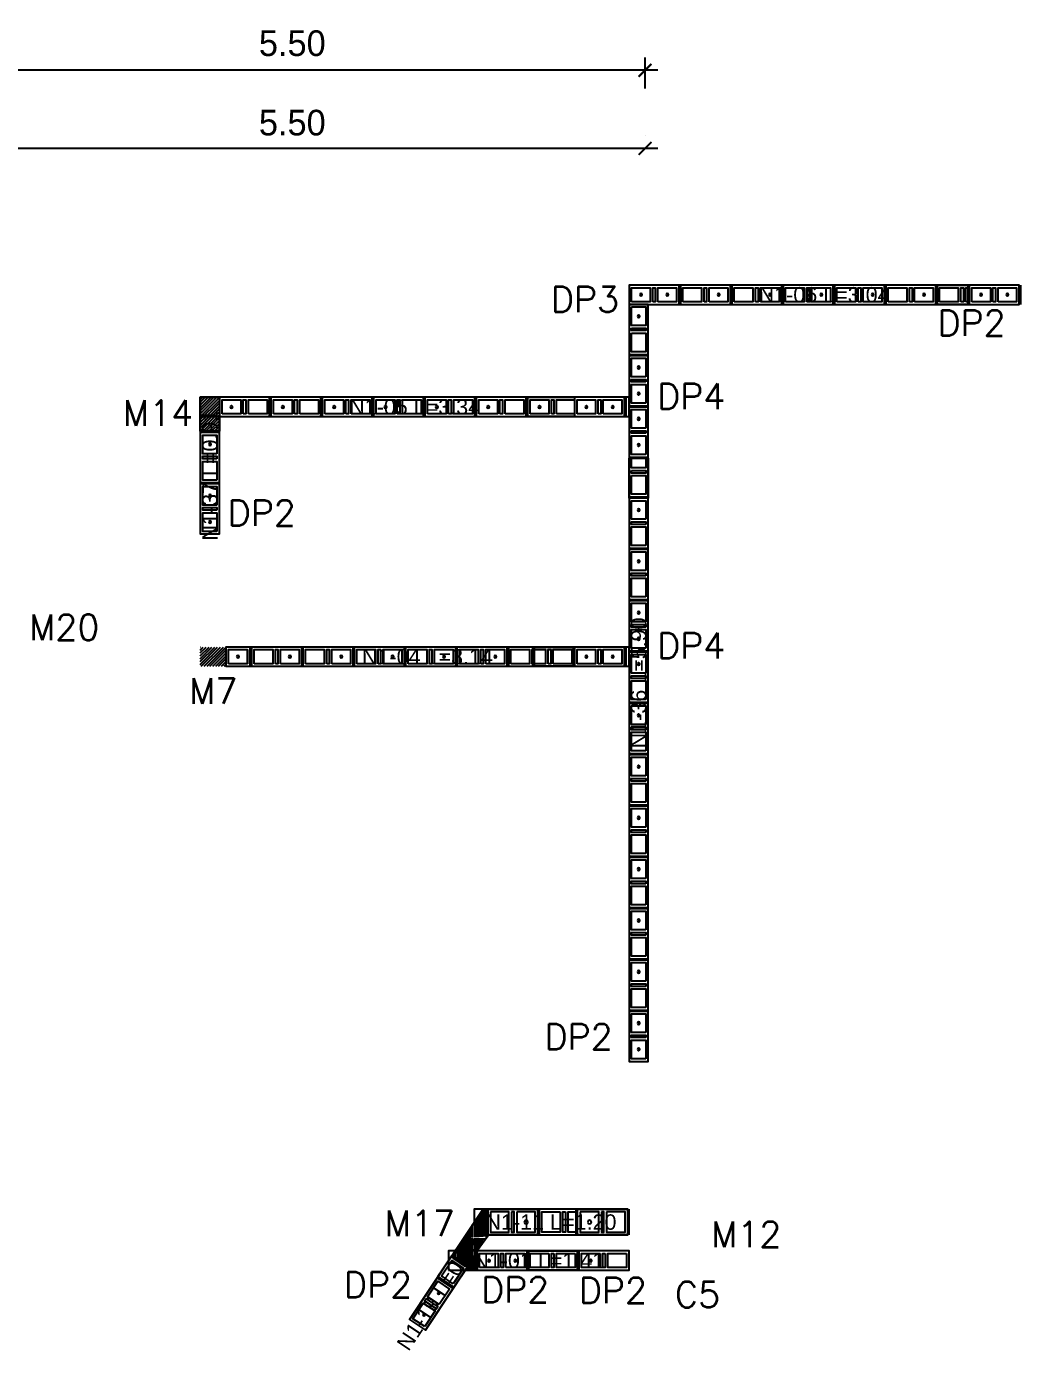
# Model space of a CAD drawing. Header units: metres. Extents: x -32.8 to 14.7, y -22.2 to 10.8.
# Drawn here: x -16.2 to -8.46, y 0.46 to 10.78 of the extents above; entities that cross this region are included whole.
import ezdxf
from ezdxf.enums import TextEntityAlignment as Align
from ezdxf.xclip import XClip

# ---------------------------------------------------------------- set-up
doc = ezdxf.new("R2010")
doc.units = ezdxf.units.M
doc.header["$XCLIPFRAME"] = 2
for name, color, linetype in [('BLOCK251', 1, 'Continuous'), ('BLOKS 008', 8, 'Continuous'), ('CUANT-MUROS-TEXTO', 7, 'Continuous'), ('hatch', 8, 'Continuous'), ('l1', 1, 'Continuous'), ('MOCHETAS 004', 4, 'Continuous'), ('N1 Muro de 15cm', 1, 'Continuous'), ('N1 Muro de 20cm', 5, 'Continuous'), ('S-hatch 002', 2, 'Continuous'), ('S-hatch008', 8, 'Continuous'), ('S-text 003', 3, 'Continuous'), ('TEX5', 4, 'Continuous')]:
    doc.layers.add(name, color=color, linetype=linetype)
doc.styles.add('ROMANS', font='romans')
doc.styles.add('ROTULOS', font='GOTHIC.TTF')
doc.styles.get("Standard").update_dxf_attribs({"font": 'arial.ttf'})
doc.dimstyles.new('DIM_100_2', dxfattribs={"dimtxt": 0.2, "dimasz": 0.1, "dimexe": 0.1, "dimexo": 0.1, "dimgap": 0.15, "dimtad": 1, "dimtxsty": 'ROTULOS', "dimblk": 'ARCHTICK', "dimcen": 0.1, "dimdle": 0.1, "dimclrd": 256, "dimclre": 256, "dimclrt": 1, "dimaunit": 1, "dimadec": 3, "dimazin": 3, "dimtfac": 1, "dimtix": 1, "dimtmove": 2, "dimatfit": 0, "dimldrblk": 'FLECHA', "dimfxl": 0.25, "dimtvp": 1, "dimlwd": -1, "dimlwe": -1})

# ---------------------------------------------------------------- blocks, each defined once
blk = doc.blocks.new('*U144')
for points in [[(-0.075, 0.4), (0.075, 0.4), (0.075, 0.01), (-0.075, 0.01)], [(0.055, 0.38), (-0.055, 0.38), (-0.055, 0.235), (0.055, 0.235)], [(0.055, 0.215), (-0.055, 0.215), (-0.055, 0.195), (0.055, 0.195)], [(0.055, 0.175), (-0.055, 0.175), (-0.055, 0.03), (0.055, 0.03)]]:
    blk.add_lwpolyline(points, close=True)
at = {"color": 251}
blk.add_lwpolyline([(-0.075, 0), (0.075, 0)], dxfattribs=at)
at = {"color": 3}
blk.add_circle((0, 0.307), 0.00953, dxfattribs=at)
blk = doc.blocks.new('*U145')
for points in [[(-0.075, 0.4), (0.075, 0.4), (0.075, 0.01), (-0.075, 0.01)], [(0.055, 0.38), (-0.055, 0.38), (-0.055, 0.235), (0.055, 0.235)], [(0.055, 0.215), (-0.055, 0.215), (-0.055, 0.195), (0.055, 0.195)], [(0.055, 0.175), (-0.055, 0.175), (-0.055, 0.03), (0.055, 0.03)]]:
    blk.add_lwpolyline(points, close=True)
at = {"color": 251}
blk.add_lwpolyline([(-0.075, 0), (0.075, 0)], dxfattribs=at)
at = {"color": 3}
blk.add_circle((0, 0.307), 0.00953, dxfattribs=at)
blk = doc.blocks.new('*U146')
for points in [[(-0.075, 0.4), (0.075, 0.4), (0.075, 0.01), (-0.075, 0.01)], [(0.055, 0.38), (-0.055, 0.38), (-0.055, 0.235), (0.055, 0.235)], [(0.055, 0.215), (-0.055, 0.215), (-0.055, 0.195), (0.055, 0.195)], [(0.055, 0.175), (-0.055, 0.175), (-0.055, 0.03), (0.055, 0.03)]]:
    blk.add_lwpolyline(points, close=True)
at = {"color": 251}
blk.add_lwpolyline([(-0.075, 0), (0.075, 0)], dxfattribs=at)
at = {"color": 3}
blk.add_circle((0, 0.307), 0.00953, dxfattribs=at)
blk = doc.blocks.new('*U147')
for points in [[(-0.075, 0.4), (0.075, 0.4), (0.075, 0.01), (-0.075, 0.01)], [(0.055, 0.38), (-0.055, 0.38), (-0.055, 0.235), (0.055, 0.235)], [(0.055, 0.215), (-0.055, 0.215), (-0.055, 0.195), (0.055, 0.195)], [(0.055, 0.175), (-0.055, 0.175), (-0.055, 0.03), (0.055, 0.03)]]:
    blk.add_lwpolyline(points, close=True)
at = {"color": 251}
blk.add_lwpolyline([(-0.075, 0), (0.075, 0)], dxfattribs=at)
at = {"color": 3}
blk.add_circle((0, 0.307), 0.00953, dxfattribs=at)
blk = doc.blocks.new('*U148')
for points in [[(-0.075, 0.4), (0.075, 0.4), (0.075, 0.01), (-0.075, 0.01)], [(0.055, 0.38), (-0.055, 0.38), (-0.055, 0.235), (0.055, 0.235)], [(0.055, 0.215), (-0.055, 0.215), (-0.055, 0.195), (0.055, 0.195)], [(0.055, 0.175), (-0.055, 0.175), (-0.055, 0.03), (0.055, 0.03)]]:
    blk.add_lwpolyline(points, close=True)
at = {"color": 251}
blk.add_lwpolyline([(-0.075, 0), (0.075, 0)], dxfattribs=at)
at = {"color": 3}
blk.add_circle((0, 0.307), 0.00953, dxfattribs=at)
blk = doc.blocks.new('*U149')
for points in [[(-0.075, 0.4), (0.075, 0.4), (0.075, 0.01), (-0.075, 0.01)], [(0.055, 0.38), (-0.055, 0.38), (-0.055, 0.235), (0.055, 0.235)], [(0.055, 0.215), (-0.055, 0.215), (-0.055, 0.195), (0.055, 0.195)], [(0.055, 0.175), (-0.055, 0.175), (-0.055, 0.03), (0.055, 0.03)]]:
    blk.add_lwpolyline(points, close=True)
at = {"color": 251}
blk.add_lwpolyline([(-0.075, 0), (0.075, 0)], dxfattribs=at)
at = {"color": 3}
blk.add_circle((0, 0.307), 0.00953, dxfattribs=at)
blk = doc.blocks.new('*U150')
for points in [[(-0.075, 0.4), (0.075, 0.4), (0.075, 0.01), (-0.075, 0.01)], [(0.055, 0.38), (-0.055, 0.38), (-0.055, 0.235), (0.055, 0.235)], [(0.055, 0.215), (-0.055, 0.215), (-0.055, 0.195), (0.055, 0.195)], [(0.055, 0.175), (-0.055, 0.175), (-0.055, 0.03), (0.055, 0.03)]]:
    blk.add_lwpolyline(points, close=True)
at = {"color": 251}
blk.add_lwpolyline([(-0.075, 0), (0.075, 0)], dxfattribs=at)
at = {"color": 3}
for centre in [(0, 0.307), (0, 0.102)]:
    blk.add_circle(centre, 0.00953, dxfattribs=at)
blk = doc.blocks.new('*U151')
for points in [[(-0.075, 0.4), (0.075, 0.4), (0.075, 0.01), (-0.075, 0.01)], [(0.055, 0.38), (-0.055, 0.38), (-0.055, 0.235), (0.055, 0.235)], [(0.055, 0.215), (-0.055, 0.215), (-0.055, 0.195), (0.055, 0.195)], [(0.055, 0.175), (-0.055, 0.175), (-0.055, 0.03), (0.055, 0.03)]]:
    blk.add_lwpolyline(points, close=True)
at = {"color": 3}
blk.add_circle((0, 0.307), 0.00953, dxfattribs=at)
blk = doc.blocks.new('*U152')
for points in [[(-0.075, 0.4), (0.075, 0.4), (0.075, 0.21), (-0.075, 0.21)], [(0.055, 0.38), (-0.055, 0.38), (-0.055, 0.235), (0.055, 0.235)]]:
    blk.add_lwpolyline(points, close=True)
blk.add_lwpolyline([(0.055, 0.21), (0.055, 0.215), (-0.055, 0.215), (-0.055, 0.21)])
at = {"color": 251}
blk.add_lwpolyline([(-0.075, 0.2), (0.075, 0.2)], dxfattribs=at)
at = {"color": 3}
blk.add_circle((0, 0.307), 0.00953, dxfattribs=at)
blk = doc.blocks.new('*U153')
for points in [[(-0.075, 0.4), (0.075, 0.4), (0.075, 0.01), (-0.075, 0.01)], [(0.055, 0.38), (-0.055, 0.38), (-0.055, 0.235), (0.055, 0.235)], [(0.055, 0.215), (-0.055, 0.215), (-0.055, 0.195), (0.055, 0.195)], [(0.055, 0.175), (-0.055, 0.175), (-0.055, 0.03), (0.055, 0.03)]]:
    blk.add_lwpolyline(points, close=True)
at = {"color": 251}
blk.add_lwpolyline([(-0.075, 0), (0.075, 0)], dxfattribs=at)
at = {"color": 3}
blk.add_circle((0, 0.102), 0.00953, dxfattribs=at)
blk = doc.blocks.new('*U154')
for points in [[(-0.075, 0.4), (0.075, 0.4), (0.075, 0.01), (-0.075, 0.01)], [(0.055, 0.38), (-0.055, 0.38), (-0.055, 0.235), (0.055, 0.235)], [(0.055, 0.215), (-0.055, 0.215), (-0.055, 0.195), (0.055, 0.195)], [(0.055, 0.175), (-0.055, 0.175), (-0.055, 0.03), (0.055, 0.03)]]:
    blk.add_lwpolyline(points, close=True)
at = {"color": 251}
blk.add_lwpolyline([(-0.075, 0), (0.075, 0)], dxfattribs=at)
at = {"color": 3}
blk.add_circle((0, 0.102), 0.00953, dxfattribs=at)
blk = doc.blocks.new('*U155')
for points in [[(-0.075, 0.4), (0.075, 0.4), (0.075, 0.01), (-0.075, 0.01)], [(0.055, 0.38), (-0.055, 0.38), (-0.055, 0.235), (0.055, 0.235)], [(0.055, 0.215), (-0.055, 0.215), (-0.055, 0.195), (0.055, 0.195)], [(0.055, 0.175), (-0.055, 0.175), (-0.055, 0.03), (0.055, 0.03)]]:
    blk.add_lwpolyline(points, close=True)
at = {"color": 251}
blk.add_lwpolyline([(-0.075, 0), (0.075, 0)], dxfattribs=at)
at = {"color": 3}
blk.add_circle((0, 0.102), 0.00953, dxfattribs=at)
blk = doc.blocks.new('*U156')
for points in [[(-0.075, 0.4), (0.075, 0.4), (0.075, 0.01), (-0.075, 0.01)], [(0.055, 0.38), (-0.055, 0.38), (-0.055, 0.235), (0.055, 0.235)], [(0.055, 0.215), (-0.055, 0.215), (-0.055, 0.195), (0.055, 0.195)], [(0.055, 0.175), (-0.055, 0.175), (-0.055, 0.03), (0.055, 0.03)]]:
    blk.add_lwpolyline(points, close=True)
at = {"color": 251}
blk.add_lwpolyline([(-0.075, 0), (0.075, 0)], dxfattribs=at)
at = {"color": 3}
blk.add_circle((0, 0.102), 0.00953, dxfattribs=at)
blk = doc.blocks.new('*U157')
for points in [[(-0.075, 0.4), (0.075, 0.4), (0.075, 0.01), (-0.075, 0.01)], [(0.055, 0.38), (-0.055, 0.38), (-0.055, 0.235), (0.055, 0.235)], [(0.055, 0.215), (-0.055, 0.215), (-0.055, 0.195), (0.055, 0.195)], [(0.055, 0.175), (-0.055, 0.175), (-0.055, 0.03), (0.055, 0.03)]]:
    blk.add_lwpolyline(points, close=True)
at = {"color": 251}
blk.add_lwpolyline([(-0.075, 0), (0.075, 0)], dxfattribs=at)
at = {"color": 3}
blk.add_circle((0, 0.102), 0.00953, dxfattribs=at)
blk = doc.blocks.new('*U158')
for points in [[(-0.075, 0.4), (0.075, 0.4), (0.075, 0.01), (-0.075, 0.01)], [(0.055, 0.38), (-0.055, 0.38), (-0.055, 0.235), (0.055, 0.235)], [(0.055, 0.215), (-0.055, 0.215), (-0.055, 0.195), (0.055, 0.195)], [(0.055, 0.175), (-0.055, 0.175), (-0.055, 0.03), (0.055, 0.03)]]:
    blk.add_lwpolyline(points, close=True)
at = {"color": 251}
blk.add_lwpolyline([(-0.075, 0), (0.075, 0)], dxfattribs=at)
at = {"color": 3}
for centre in [(0, 0.307), (0, 0.102)]:
    blk.add_circle(centre, 0.00953, dxfattribs=at)
blk = doc.blocks.new('*U159')
for points in [[(-0.075, 0.4), (0.075, 0.4), (0.075, 0.01), (-0.075, 0.01)], [(0.055, 0.38), (-0.055, 0.38), (-0.055, 0.235), (0.055, 0.235)], [(0.055, 0.215), (-0.055, 0.215), (-0.055, 0.195), (0.055, 0.195)], [(0.055, 0.175), (-0.055, 0.175), (-0.055, 0.03), (0.055, 0.03)]]:
    blk.add_lwpolyline(points, close=True)
blk = doc.blocks.new('*U160')
for points in [[(-0.075, 0.4), (0.075, 0.4), (0.075, 0.01), (-0.075, 0.01)], [(0.055, 0.38), (-0.055, 0.38), (-0.055, 0.235), (0.055, 0.235)], [(0.055, 0.215), (-0.055, 0.215), (-0.055, 0.195), (0.055, 0.195)], [(0.055, 0.175), (-0.055, 0.175), (-0.055, 0.03), (0.055, 0.03)]]:
    blk.add_lwpolyline(points, close=True)
at = {"color": 251}
blk.add_lwpolyline([(-0.075, 0), (0.075, 0)], dxfattribs=at)
at = {"color": 3}
for centre in [(0, 0.307), (0, 0.102)]:
    blk.add_circle(centre, 0.00953, dxfattribs=at)
blk = doc.blocks.new('*U161')
for points in [[(-0.075, 0.4), (0.075, 0.4), (0.075, 0.01), (-0.075, 0.01)], [(0.055, 0.38), (-0.055, 0.38), (-0.055, 0.235), (0.055, 0.235)], [(0.055, 0.215), (-0.055, 0.215), (-0.055, 0.195), (0.055, 0.195)], [(0.055, 0.175), (-0.055, 0.175), (-0.055, 0.03), (0.055, 0.03)]]:
    blk.add_lwpolyline(points, close=True)
at = {"color": 251}
blk.add_lwpolyline([(-0.075, 0), (0.075, 0)], dxfattribs=at)
at = {"color": 3}
blk.add_circle((0, 0.102), 0.00953, dxfattribs=at)
blk = doc.blocks.new('*U162')
for points in [[(-0.075, 0.4), (0.075, 0.4), (0.075, 0.01), (-0.075, 0.01)], [(0.055, 0.38), (-0.055, 0.38), (-0.055, 0.235), (0.055, 0.235)], [(0.055, 0.215), (-0.055, 0.215), (-0.055, 0.195), (0.055, 0.195)], [(0.055, 0.175), (-0.055, 0.175), (-0.055, 0.03), (0.055, 0.03)]]:
    blk.add_lwpolyline(points, close=True)
at = {"color": 251}
blk.add_lwpolyline([(-0.075, 0), (0.075, 0)], dxfattribs=at)
at = {"color": 3}
blk.add_circle((0, 0.102), 0.00953, dxfattribs=at)
blk = doc.blocks.new('*U163')
for points in [[(-0.075, 0.4), (0.075, 0.4), (0.075, 0.01), (-0.075, 0.01)], [(0.055, 0.38), (-0.055, 0.38), (-0.055, 0.235), (0.055, 0.235)], [(0.055, 0.215), (-0.055, 0.215), (-0.055, 0.195), (0.055, 0.195)], [(0.055, 0.175), (-0.055, 0.175), (-0.055, 0.03), (0.055, 0.03)]]:
    blk.add_lwpolyline(points, close=True)
at = {"color": 251}
blk.add_lwpolyline([(-0.075, 0), (0.075, 0)], dxfattribs=at)
at = {"color": 3}
blk.add_circle((0, 0.102), 0.00953, dxfattribs=at)
blk = doc.blocks.new('*U164')
for points in [[(-0.075, 0.4), (0.075, 0.4), (0.075, 0.01), (-0.075, 0.01)], [(0.055, 0.38), (-0.055, 0.38), (-0.055, 0.235), (0.055, 0.235)], [(0.055, 0.215), (-0.055, 0.215), (-0.055, 0.195), (0.055, 0.195)], [(0.055, 0.175), (-0.055, 0.175), (-0.055, 0.03), (0.055, 0.03)]]:
    blk.add_lwpolyline(points, close=True)
at = {"color": 251}
blk.add_lwpolyline([(-0.075, 0), (0.075, 0)], dxfattribs=at)
at = {"color": 3}
blk.add_circle((0, 0.102), 0.00953, dxfattribs=at)
blk = doc.blocks.new('*U165')
for points in [[(-0.075, 0.4), (0.075, 0.4), (0.075, 0.01), (-0.075, 0.01)], [(0.055, 0.38), (-0.055, 0.38), (-0.055, 0.235), (0.055, 0.235)], [(0.055, 0.215), (-0.055, 0.215), (-0.055, 0.195), (0.055, 0.195)], [(0.055, 0.175), (-0.055, 0.175), (-0.055, 0.03), (0.055, 0.03)]]:
    blk.add_lwpolyline(points, close=True)
at = {"color": 251}
blk.add_lwpolyline([(-0.075, 0), (0.075, 0)], dxfattribs=at)
at = {"color": 3}
blk.add_circle((0, 0.102), 0.00953, dxfattribs=at)
blk = doc.blocks.new('*U166')
for points in [[(-0.075, 0.4), (0.075, 0.4), (0.075, 0.01), (-0.075, 0.01)], [(0.055, 0.38), (-0.055, 0.38), (-0.055, 0.235), (0.055, 0.235)], [(0.055, 0.215), (-0.055, 0.215), (-0.055, 0.195), (0.055, 0.195)], [(0.055, 0.175), (-0.055, 0.175), (-0.055, 0.03), (0.055, 0.03)]]:
    blk.add_lwpolyline(points, close=True)
at = {"color": 251}
blk.add_lwpolyline([(-0.075, 0), (0.075, 0)], dxfattribs=at)
at = {"color": 3}
blk.add_circle((0, 0.102), 0.00953, dxfattribs=at)
blk = doc.blocks.new('*U167')
for points in [[(-0.075, 0.4), (0.075, 0.4), (0.075, 0.01), (-0.075, 0.01)], [(0.055, 0.38), (-0.055, 0.38), (-0.055, 0.235), (0.055, 0.235)], [(0.055, 0.215), (-0.055, 0.215), (-0.055, 0.195), (0.055, 0.195)], [(0.055, 0.175), (-0.055, 0.175), (-0.055, 0.03), (0.055, 0.03)]]:
    blk.add_lwpolyline(points, close=True)
at = {"color": 251}
blk.add_lwpolyline([(-0.075, 0), (0.075, 0)], dxfattribs=at)
at = {"color": 3}
blk.add_circle((0, 0.102), 0.00953, dxfattribs=at)
blk = doc.blocks.new('*U168')
for points in [[(-0.075, 0.4), (0.075, 0.4), (0.075, 0.01), (-0.075, 0.01)], [(0.055, 0.38), (-0.055, 0.38), (-0.055, 0.235), (0.055, 0.235)], [(0.055, 0.215), (-0.055, 0.215), (-0.055, 0.195), (0.055, 0.195)], [(0.055, 0.175), (-0.055, 0.175), (-0.055, 0.03), (0.055, 0.03)]]:
    blk.add_lwpolyline(points, close=True)
at = {"color": 251}
blk.add_lwpolyline([(-0.075, 0), (0.075, 0)], dxfattribs=at)
at = {"color": 3}
for centre in [(0, 0.307), (0, 0.102)]:
    blk.add_circle(centre, 0.00953, dxfattribs=at)
blk = doc.blocks.new('*U169')
for points in [[(-0.075, 0.4), (0.075, 0.4), (0.075, 0.01), (-0.075, 0.01)], [(0.055, 0.38), (-0.055, 0.38), (-0.055, 0.235), (0.055, 0.235)], [(0.055, 0.215), (-0.055, 0.215), (-0.055, 0.195), (0.055, 0.195)], [(0.055, 0.175), (-0.055, 0.175), (-0.055, 0.03), (0.055, 0.03)]]:
    blk.add_lwpolyline(points, close=True)
at = {"color": 251}
blk.add_lwpolyline([(-0.075, 0), (0.075, 0)], dxfattribs=at)
at = {"color": 3}
blk.add_circle((0, 0.102), 0.00953, dxfattribs=at)
blk = doc.blocks.new('*U170')
for points in [[(-0.075, 0.4), (0.075, 0.4), (0.075, 0.01), (-0.075, 0.01)], [(0.055, 0.38), (-0.055, 0.38), (-0.055, 0.235), (0.055, 0.235)], [(0.055, 0.215), (-0.055, 0.215), (-0.055, 0.195), (0.055, 0.195)], [(0.055, 0.175), (-0.055, 0.175), (-0.055, 0.03), (0.055, 0.03)]]:
    blk.add_lwpolyline(points, close=True)
at = {"color": 251}
blk.add_lwpolyline([(-0.075, 0), (0.075, 0)], dxfattribs=at)
at = {"color": 3}
blk.add_circle((0, 0.102), 0.00953, dxfattribs=at)
blk = doc.blocks.new('*U171')
for points in [[(-0.075, 0.4), (0.075, 0.4), (0.075, 0.01), (-0.075, 0.01)], [(0.055, 0.38), (-0.055, 0.38), (-0.055, 0.235), (0.055, 0.235)], [(0.055, 0.215), (-0.055, 0.215), (-0.055, 0.195), (0.055, 0.195)], [(0.055, 0.175), (-0.055, 0.175), (-0.055, 0.03), (0.055, 0.03)]]:
    blk.add_lwpolyline(points, close=True)
at = {"color": 251}
blk.add_lwpolyline([(-0.075, 0), (0.075, 0)], dxfattribs=at)
at = {"color": 3}
for centre in [(0, 0.307), (0, 0.102)]:
    blk.add_circle(centre, 0.00953, dxfattribs=at)
blk = doc.blocks.new('*U172')
for points in [[(-0.075, 0.4), (0.075, 0.4), (0.075, 0.01), (-0.075, 0.01)], [(0.055, 0.38), (-0.055, 0.38), (-0.055, 0.235), (0.055, 0.235)], [(0.055, 0.215), (-0.055, 0.215), (-0.055, 0.195), (0.055, 0.195)], [(0.055, 0.175), (-0.055, 0.175), (-0.055, 0.03), (0.055, 0.03)]]:
    blk.add_lwpolyline(points, close=True)
at = {"color": 251}
blk.add_lwpolyline([(-0.075, 0), (0.075, 0)], dxfattribs=at)
at = {"color": 3}
for centre in [(0, 0.307), (0, 0.102)]:
    blk.add_circle(centre, 0.00953, dxfattribs=at)
blk = doc.blocks.new('*U173')
for points in [[(-0.075, 0.4), (0.075, 0.4), (0.075, 0.01), (-0.075, 0.01)], [(0.055, 0.38), (-0.055, 0.38), (-0.055, 0.235), (0.055, 0.235)], [(0.055, 0.215), (-0.055, 0.215), (-0.055, 0.195), (0.055, 0.195)], [(0.055, 0.175), (-0.055, 0.175), (-0.055, 0.03), (0.055, 0.03)]]:
    blk.add_lwpolyline(points, close=True)
at = {"color": 251}
blk.add_lwpolyline([(-0.075, 0), (0.075, 0)], dxfattribs=at)
at = {"color": 3}
for centre in [(0, 0.307), (0, 0.102)]:
    blk.add_circle(centre, 0.00953, dxfattribs=at)
blk = doc.blocks.new('*U174')
for points in [[(-0.075, 0.4), (0.075, 0.4), (0.075, 0.01), (-0.075, 0.01)], [(0.055, 0.38), (-0.055, 0.38), (-0.055, 0.235), (0.055, 0.235)], [(0.055, 0.215), (-0.055, 0.215), (-0.055, 0.195), (0.055, 0.195)], [(0.055, 0.175), (-0.055, 0.175), (-0.055, 0.03), (0.055, 0.03)]]:
    blk.add_lwpolyline(points, close=True)
at = {"color": 251}
blk.add_lwpolyline([(-0.075, 0), (0.075, 0)], dxfattribs=at)
at = {"color": 3}
blk.add_circle((0, 0.102), 0.00953, dxfattribs=at)
blk = doc.blocks.new('*U175')
for points in [[(-0.075, 0.4), (0.075, 0.4), (0.075, 0.01), (-0.075, 0.01)], [(0.055, 0.38), (-0.055, 0.38), (-0.055, 0.235), (0.055, 0.235)], [(0.055, 0.215), (-0.055, 0.215), (-0.055, 0.195), (0.055, 0.195)], [(0.055, 0.175), (-0.055, 0.175), (-0.055, 0.03), (0.055, 0.03)]]:
    blk.add_lwpolyline(points, close=True)
at = {"color": 251}
blk.add_lwpolyline([(-0.075, 0), (0.075, 0)], dxfattribs=at)
at = {"color": 3}
blk.add_circle((0, 0.102), 0.00953, dxfattribs=at)
blk = doc.blocks.new('*U176')
for points in [[(-0.075, 0.4), (0.075, 0.4), (0.075, 0.01), (-0.075, 0.01)], [(0.055, 0.38), (-0.055, 0.38), (-0.055, 0.235), (0.055, 0.235)], [(0.055, 0.215), (-0.055, 0.215), (-0.055, 0.195), (0.055, 0.195)], [(0.055, 0.175), (-0.055, 0.175), (-0.055, 0.03), (0.055, 0.03)]]:
    blk.add_lwpolyline(points, close=True)
at = {"color": 251}
blk.add_lwpolyline([(-0.075, 0), (0.075, 0)], dxfattribs=at)
at = {"color": 3}
blk.add_circle((0, 0.102), 0.00953, dxfattribs=at)
blk = doc.blocks.new('*U177')
for points in [[(-0.075, 0.4), (0.075, 0.4), (0.075, 0.01), (-0.075, 0.01)], [(0.055, 0.38), (-0.055, 0.38), (-0.055, 0.235), (0.055, 0.235)], [(0.055, 0.215), (-0.055, 0.215), (-0.055, 0.195), (0.055, 0.195)], [(0.055, 0.175), (-0.055, 0.175), (-0.055, 0.03), (0.055, 0.03)]]:
    blk.add_lwpolyline(points, close=True)
at = {"color": 251}
blk.add_lwpolyline([(-0.075, 0), (0.075, 0)], dxfattribs=at)
at = {"color": 3}
blk.add_circle((0, 0.102), 0.00953, dxfattribs=at)
blk = doc.blocks.new('*U178')
for points in [[(-0.075, 0.4), (0.075, 0.4), (0.075, 0.01), (-0.075, 0.01)], [(0.055, 0.38), (-0.055, 0.38), (-0.055, 0.235), (0.055, 0.235)], [(0.055, 0.215), (-0.055, 0.215), (-0.055, 0.195), (0.055, 0.195)], [(0.055, 0.175), (-0.055, 0.175), (-0.055, 0.03), (0.055, 0.03)]]:
    blk.add_lwpolyline(points, close=True)
at = {"color": 251}
blk.add_lwpolyline([(-0.075, 0), (0.075, 0)], dxfattribs=at)
at = {"color": 3}
blk.add_circle((0, 0.102), 0.00953, dxfattribs=at)
blk = doc.blocks.new('*U179')
for points in [[(-0.075, 0.4), (0.075, 0.4), (0.075, 0.01), (-0.075, 0.01)], [(0.055, 0.38), (-0.055, 0.38), (-0.055, 0.235), (0.055, 0.235)], [(0.055, 0.215), (-0.055, 0.215), (-0.055, 0.195), (0.055, 0.195)], [(0.055, 0.175), (-0.055, 0.175), (-0.055, 0.03), (0.055, 0.03)]]:
    blk.add_lwpolyline(points, close=True)
at = {"color": 251}
blk.add_lwpolyline([(-0.075, 0), (0.075, 0)], dxfattribs=at)
at = {"color": 3}
for centre in [(0, 0.307), (0, 0.102)]:
    blk.add_circle(centre, 0.00953, dxfattribs=at)
blk = doc.blocks.new('*U180')
for points in [[(-0.075, 0.4), (0.075, 0.4), (0.075, 0.01), (-0.075, 0.01)], [(0.055, 0.38), (-0.055, 0.38), (-0.055, 0.235), (0.055, 0.235)], [(0.055, 0.215), (-0.055, 0.215), (-0.055, 0.195), (0.055, 0.195)], [(0.055, 0.175), (-0.055, 0.175), (-0.055, 0.03), (0.055, 0.03)]]:
    blk.add_lwpolyline(points, close=True)
blk = doc.blocks.new('*U181')
for points in [[(-0.075, 0.4), (0.075, 0.4), (0.075, 0.01), (-0.075, 0.01)], [(0.055, 0.38), (-0.055, 0.38), (-0.055, 0.235), (0.055, 0.235)], [(0.055, 0.215), (-0.055, 0.215), (-0.055, 0.195), (0.055, 0.195)], [(0.055, 0.175), (-0.055, 0.175), (-0.055, 0.03), (0.055, 0.03)]]:
    blk.add_lwpolyline(points, close=True)
at = {"color": 251}
blk.add_lwpolyline([(-0.075, 0), (0.075, 0)], dxfattribs=at)
at = {"color": 3}
blk.add_circle((0, 0.307), 0.00953, dxfattribs=at)
blk = doc.blocks.new('*U182')
for points in [[(-0.075, 0.4), (0.075, 0.4), (0.075, 0.01), (-0.075, 0.01)], [(0.055, 0.38), (-0.055, 0.38), (-0.055, 0.235), (0.055, 0.235)], [(0.055, 0.215), (-0.055, 0.215), (-0.055, 0.195), (0.055, 0.195)], [(0.055, 0.175), (-0.055, 0.175), (-0.055, 0.03), (0.055, 0.03)]]:
    blk.add_lwpolyline(points, close=True)
blk = doc.blocks.new('*U320')
for points in [[(-0.075, 0.4), (0.075, 0.4), (0.075, 0.01), (-0.075, 0.01)], [(0.055, 0.38), (-0.055, 0.38), (-0.055, 0.235), (0.055, 0.235)], [(0.055, 0.215), (-0.055, 0.215), (-0.055, 0.195), (0.055, 0.195)], [(0.055, 0.175), (-0.055, 0.175), (-0.055, 0.03), (0.055, 0.03)]]:
    blk.add_lwpolyline(points, close=True)
at = {"color": 251}
blk.add_lwpolyline([(-0.075, 0), (0.075, 0)], dxfattribs=at)
at = {"color": 3}
for centre in [(0, 0.307), (0, 0.102)]:
    blk.add_circle(centre, 0.00953, dxfattribs=at)
blk = doc.blocks.new('*U321')
for points in [[(-0.075, 0.4), (0.075, 0.4), (0.075, 0.01), (-0.075, 0.01)], [(0.055, 0.38), (-0.055, 0.38), (-0.055, 0.235), (0.055, 0.235)], [(0.055, 0.215), (-0.055, 0.215), (-0.055, 0.195), (0.055, 0.195)], [(0.055, 0.175), (-0.055, 0.175), (-0.055, 0.03), (0.055, 0.03)]]:
    blk.add_lwpolyline(points, close=True)
at = {"color": 251}
blk.add_lwpolyline([(-0.075, 0), (0.075, 0)], dxfattribs=at)
at = {"color": 3}
blk.add_circle((0, 0.102), 0.00953, dxfattribs=at)
blk = doc.blocks.new('*U322')
for points in [[(-0.075, 0.4), (0.075, 0.4), (0.075, 0.01), (-0.075, 0.01)], [(0.055, 0.38), (-0.055, 0.38), (-0.055, 0.235), (0.055, 0.235)], [(0.055, 0.215), (-0.055, 0.215), (-0.055, 0.195), (0.055, 0.195)], [(0.055, 0.175), (-0.055, 0.175), (-0.055, 0.03), (0.055, 0.03)]]:
    blk.add_lwpolyline(points, close=True)
blk = doc.blocks.new('*U323')
for points in [[(-0.075, 0.4), (0.075, 0.4), (0.075, 0.01), (-0.075, 0.01)], [(0.055, 0.38), (-0.055, 0.38), (-0.055, 0.235), (0.055, 0.235)], [(0.055, 0.215), (-0.055, 0.215), (-0.055, 0.195), (0.055, 0.195)], [(0.055, 0.175), (-0.055, 0.175), (-0.055, 0.03), (0.055, 0.03)]]:
    blk.add_lwpolyline(points, close=True)
at = {"color": 251}
blk.add_lwpolyline([(-0.075, 0), (0.075, 0)], dxfattribs=at)
at = {"color": 3}
for centre in [(0, 0.307), (0, 0.102)]:
    blk.add_circle(centre, 0.00953, dxfattribs=at)
blk = doc.blocks.new('*U324')
for points in [[(-0.075, 0.4), (0.075, 0.4), (0.075, 0.21), (-0.075, 0.21)], [(0.055, 0.38), (-0.055, 0.38), (-0.055, 0.235), (0.055, 0.235)]]:
    blk.add_lwpolyline(points, close=True)
blk.add_lwpolyline([(0.055, 0.21), (0.055, 0.215), (-0.055, 0.215), (-0.055, 0.21)])
at = {"color": 251}
blk.add_lwpolyline([(-0.075, 0.2), (0.075, 0.2)], dxfattribs=at)
blk = doc.blocks.new('*U337')
for points in [[(-0.075, 0.4), (0.075, 0.4), (0.075, 0.01), (-0.075, 0.01)], [(0.055, 0.38), (-0.055, 0.38), (-0.055, 0.235), (0.055, 0.235)], [(0.055, 0.215), (-0.055, 0.215), (-0.055, 0.195), (0.055, 0.195)], [(0.055, 0.175), (-0.055, 0.175), (-0.055, 0.03), (0.055, 0.03)]]:
    blk.add_lwpolyline(points, close=True)
at = {"color": 251}
blk.add_lwpolyline([(-0.075, 0), (0.075, 0)], dxfattribs=at)
at = {"color": 3}
for centre in [(0, 0.307), (0, 0.102)]:
    blk.add_circle(centre, 0.00953, dxfattribs=at)
blk = doc.blocks.new('*U338')
for points in [[(-0.075, 0.4), (0.075, 0.4), (0.075, 0.01), (-0.075, 0.01)], [(0.055, 0.38), (-0.055, 0.38), (-0.055, 0.235), (0.055, 0.235)], [(0.055, 0.215), (-0.055, 0.215), (-0.055, 0.195), (0.055, 0.195)], [(0.055, 0.175), (-0.055, 0.175), (-0.055, 0.03), (0.055, 0.03)]]:
    blk.add_lwpolyline(points, close=True)
at = {"color": 251}
blk.add_lwpolyline([(-0.075, 0), (0.075, 0)], dxfattribs=at)
at = {"color": 3}
blk.add_circle((0, 0.102), 0.00953, dxfattribs=at)
blk = doc.blocks.new('_ArchTick')
at = {"color": 0, "linetype": 'ByBlock', "lineweight": -2, "const_width": 0.15}
blk.add_lwpolyline([(-0.5, -0.5), (0.5, 0.5)], dxfattribs=at)
blk = doc.blocks.new('*D339')
at = {"layer": 'Defpoints', "color": 0, "transparency": 16777216}
for p in [(-16.882, 10.434), (-11.386, 10.191), (-16.882, 9.825)]:
    blk.add_point(p, dxfattribs=at)
at = {"layer": 'l1', "transparency": 16777216}
for p, q in [((-16.882, 9.925), (-16.882, 10.534)), ((-11.386, 10.291), (-11.386, 10.534)), ((-11.286, 10.434), (-16.982, 10.434))]:
    blk.add_line(p, q, dxfattribs=at)
at = {"layer": 'l1', "linetype": 'ByBlock', "transparency": 16777216, "xscale": 0.1, "yscale": 0.1, "zscale": 0.1, "rotation": 180}
blk.add_blockref('_ArchTick', (-16.882, 10.434), dxfattribs=at)
at = {"layer": 'l1', "linetype": 'ByBlock', "transparency": 16777216, "xscale": 0.1, "yscale": 0.1, "zscale": 0.1}
blk.add_blockref('_ArchTick', (-11.386, 10.434), dxfattribs=at)
at = {"layer": 'l1', "color": 1, "transparency": 16777216, "insert": (-14.134, 10.644), "char_height": 0.2, "attachment_point": 5, "style": 'ROTULOS'}
blk.add_mtext('\\A1;5.50', dxfattribs=at)
blk = doc.blocks.new('FLECHA')
h = blk.add_hatch(color=256)
edge = h.paths.add_edge_path()
edge.add_line((-0.76, -0.72), (-0.35, 0))
edge.add_line((-0.35, 0), (-0.76, 0.72))
edge.add_arc((-0.63, 0.79), 0.15, 30, 210, ccw=False)
edge.add_line((-0.5, 0.87), (0, 0))
edge.add_line((0, 0), (-0.5, -0.87))
edge.add_arc((-0.63, -0.79), 0.15, 150, 330, ccw=False)
blk.add_line((-0.35, 0), (-1.83, 0))
blk.add_lwpolyline([(-0.76, -0.72), (-0.35, 0), (-0.76, 0.72, -1), (-0.5, 0.87), (0, 0), (-0.5, -0.87, -1)], format="xyb", close=True)
blk = doc.blocks.new('*D340')
at = {"layer": 'Defpoints', "color": 0, "transparency": 16777216}
for p in [(-16.882, 9.825), (-11.386, 9.825), (-16.882, 6.971)]:
    blk.add_point(p, dxfattribs=at)
at = {"layer": 'l1', "transparency": 16777216}
for p, q in [((-16.882, 7.071), (-16.882, 9.925)), ((-11.386, 9.925), (-11.386, 9.925)), ((-11.286, 9.825), (-16.982, 9.825))]:
    blk.add_line(p, q, dxfattribs=at)
at = {"layer": 'l1', "linetype": 'ByBlock', "transparency": 16777216, "xscale": 0.1, "yscale": 0.1, "zscale": 0.1, "rotation": 180}
blk.add_blockref('_ArchTick', (-16.882, 9.825), dxfattribs=at)
at = {"layer": 'l1', "linetype": 'ByBlock', "transparency": 16777216, "xscale": 0.1, "yscale": 0.1, "zscale": 0.1}
blk.add_blockref('_ArchTick', (-11.386, 9.825), dxfattribs=at)
at = {"layer": 'l1', "color": 1, "transparency": 16777216, "insert": (-14.134, 10.025), "char_height": 0.2, "attachment_point": 5, "style": 'ROTULOS'}
blk.add_mtext('\\A1;5.50', dxfattribs=at)
blk = doc.blocks.new('*U343')
for points in [[(-0.075, 0.4), (0.075, 0.4), (0.075, 0.21), (-0.075, 0.21)], [(0.055, 0.38), (-0.055, 0.38), (-0.055, 0.235), (0.055, 0.235)]]:
    blk.add_lwpolyline(points, close=True)
blk.add_lwpolyline([(0.055, 0.21), (0.055, 0.215), (-0.055, 0.215), (-0.055, 0.21)])
at = {"color": 251}
blk.add_lwpolyline([(-0.075, 0.2), (0.075, 0.2)], dxfattribs=at)
blk = doc.blocks.new('*U410')
at = {"color": 251}
blk.add_lwpolyline([(135.551, -9.528), (135.751, -9.528)], dxfattribs=at)
for points in [[(135.551, -9.928), (135.751, -9.928), (135.751, -9.538), (135.551, -9.538)], [(135.731, -9.703), (135.571, -9.703), (135.571, -9.558), (135.731, -9.558)], [(135.731, -9.743), (135.571, -9.743), (135.571, -9.723), (135.731, -9.723)], [(135.731, -9.908), (135.571, -9.908), (135.571, -9.763), (135.731, -9.763)]]:
    blk.add_lwpolyline(points, close=True)
at = {"color": 3}
blk.add_circle((135.651, -9.63), 0.0144, dxfattribs=at)
blk = doc.blocks.new('*U409')
at = {"color": 251}
blk.add_lwpolyline([(135.551, -9.528), (135.751, -9.528)], dxfattribs=at)
for points in [[(135.551, -9.928), (135.751, -9.928), (135.751, -9.538), (135.551, -9.538)], [(135.731, -9.703), (135.571, -9.703), (135.571, -9.558), (135.731, -9.558)], [(135.731, -9.743), (135.571, -9.743), (135.571, -9.723), (135.731, -9.723)], [(135.731, -9.908), (135.571, -9.908), (135.571, -9.763), (135.731, -9.763)]]:
    blk.add_lwpolyline(points, close=True)
at = {"color": 3}
blk.add_circle((135.651, -9.835), 0.0144, dxfattribs=at)
blk = doc.blocks.new('*U408')
at = {"color": 251}
blk.add_lwpolyline([(135.551, -9.528), (135.751, -9.528)], dxfattribs=at)
for points in [[(135.551, -9.928), (135.751, -9.928), (135.751, -9.538), (135.551, -9.538)], [(135.731, -9.703), (135.571, -9.703), (135.571, -9.558), (135.731, -9.558)], [(135.731, -9.743), (135.571, -9.743), (135.571, -9.723), (135.731, -9.723)], [(135.731, -9.908), (135.571, -9.908), (135.571, -9.763), (135.731, -9.763)]]:
    blk.add_lwpolyline(points, close=True)

msp = doc.modelspace()

# ---------------------------------------------------------------- hatches: boundary and pattern name
at = {"layer": 'hatch'}
h = msp.add_hatch(dxfattribs=at)
h.set_pattern_fill('HONEY', color=256, scale=0.0025, angle=283.8615)
h.set_pattern_definition([(283.86149112, (-3981.459452, 2288.93479), (0.009526334386, -0.009912652092), [0.0079375, -0.015875]), (43.86149112, (-3981.459452, 2288.93479), (0.003821441338, 0.013206373629), [0.0079375, -0.015875]), (343.86149112, (-3981.459452, 2288.93479), (0.013347775724, 0.003293721537), [-0.015875, 0.0079375])])
h.paths.add_polyline_path([(-12.765, 1.116), (-12.77, 1.108), (-12.878, 1.18), (-12.787, 1.119), (-12.77, 1.108), (-12.875, 0.949), (-12.786, 1.083), (-12.695, 1.083), (-12.695, 1.233)])
at = {"layer": 'S-hatch 002'}
h = msp.add_hatch(dxfattribs=at)
h.set_pattern_fill('ANSI31', color=256, scale=0.005)
h.paths.add_polyline_path([(-14.701, 7.886), (-14.851, 7.886), (-14.851, 7.621), (-14.701, 7.621), (-14.701, 7.736)])
h = msp.add_hatch(dxfattribs=at)
h.set_pattern_fill('ANSI31', color=256, scale=0.005)
h.paths.add_polyline_path([(-14.851, 5.939), (-14.851, 5.789), (-14.651, 5.789), (-14.651, 5.939)])
h = msp.add_hatch(dxfattribs=at)
h.set_pattern_fill('ANSI31', color=256, scale=0.005, angle=45)
h.paths.add_polyline_path([(-12.786, 1.119), (-12.77, 1.108), (-12.62, 1.346), (-12.8, 1.333), (-12.895, 1.191), (-12.787, 1.119)], is_closed=False)
h.paths.add_polyline_path([(-12.8, 1.333), (-12.62, 1.333), (-12.611, 1.347), (-12.611, 1.558), (-12.65, 1.558), (-12.8, 1.333)], is_closed=False)

# ---------------------------------------------------------------- linework, layer by layer
at = {"layer": 'MOCHETAS 004'}
for points in [[(-14.851, 7.886), (-14.701, 7.886), (-14.701, 7.621), (-14.851, 7.621), (-14.851, 7.886)], [(-12.695, 1.233), (-12.77, 1.108), (-12.895, 1.191), (-12.65, 1.558), (-12.611, 1.558), (-12.611, 1.347), (-12.695, 1.233)]]:
    msp.add_lwpolyline(points, dxfattribs=at)
at = {"layer": 'N1 Muro de 15cm'}
for points in [[(-11.511, 8.61), (-8.471, 8.61), (-8.471, 8.76), (-11.511, 8.76)], [(-11.361, 2.71), (-11.361, 8.61), (-11.511, 8.61), (-11.511, 2.71)], [(-14.851, 7.736), (-11.511, 7.736), (-11.511, 7.886), (-14.851, 7.886)], [(-14.701, 6.821), (-14.701, 7.736), (-14.851, 7.736), (-14.851, 6.821)], [(-14.651, 5.789), (-11.511, 5.789), (-11.511, 5.939), (-14.651, 5.939)], [(-13.097, 0.616), (-12.77, 1.108), (-12.895, 1.191), (-13.222, 0.699)], [(-12.916, 1.083), (-11.511, 1.083), (-11.511, 1.233), (-12.916, 1.233)]]:
    msp.add_lwpolyline(points, close=True, dxfattribs=at)
at = {"layer": 'N1 Muro de 20cm'}
msp.add_lwpolyline([(-12.717, 1.358), (-11.521, 1.358), (-11.521, 1.558), (-12.717, 1.558)], close=True, dxfattribs=at)

# ---------------------------------------------------------------- block references
at = {"layer": 'BLOCK251', "xscale": -1}
for name, p, rotation in [('*U173', (-11.111, 8.685), 89.99999999999989), ('*U174', (-10.711, 8.685), 89.99999999999989), ('*U175', (-10.311, 8.685), 89.99999999999989), ('*U176', (-9.911, 8.685), 89.99999999999989), ('*U177', (-9.511, 8.685), 89.99999999999989), ('*U178', (-9.111, 8.685), 89.99999999999989), ('*U179', (-8.461, 8.685), 89.99999999999984), ('*U172', (-11.436, 8.22), 180), ('*U144', (-14.301, 7.811), 89.99999999999994), ('*U145', (-13.901, 7.811), 89.99999999999994), ('*U146', (-13.501, 7.811), 89.99999999999994), ('*U147', (-13.101, 7.811), 89.99999999999994), ('*U148', (-12.701, 7.811), 89.99999999999994), ('*U149', (-12.301, 7.811), 89.99999999999994), ('*U150', (-11.536, 7.811), 89.99999999999991), ('*U171', (-11.436, 7.82), 180), ('*U338', (-14.776, 7.621), 180), ('*U337', (-14.776, 7.221), 180), ('*U170', (-11.436, 7.11), 180), ('*U169', (-11.436, 6.71), 180), ('*U168', (-11.436, 6.31), 180), ('*U152', (-14.251, 5.864), 89.99999999999991), ('*U153', (-14.051, 5.864), 89.99999999999991), ('*U154', (-13.651, 5.864), 89.99999999999991), ('*U155', (-13.251, 5.864), 89.99999999999991), ('*U156', (-12.851, 5.864), 89.99999999999991), ('*U157', (-12.451, 5.864), 89.99999999999991), ('*U343', (-12.051, 5.864), 89.99999999999989), ('*U158', (-11.536, 5.864), 89.99999999999989), ('*U167', (-11.436, 5.91), 180), ('*U166', (-11.436, 5.51), 180), ('*U165', (-11.436, 5.11), 180), ('*U164', (-11.436, 4.71), 180), ('*U163', (-11.436, 4.31), 180), ('*U162', (-11.436, 3.91), 180), ('*U161', (-11.436, 3.51), 180), ('*U160', (-11.436, 3.11), 180)]:
    msp.add_blockref(name, p, dxfattribs=dict(at, rotation=rotation))
at = {"layer": 'BLOCK251'}
ref = msp.add_blockref('*U180', (-8.711, 8.685), dxfattribs=dict(at, xscale=-1, rotation=89.99999999999984))
XClip(ref).set_block_clipping_path([(-0.0749999999, 0.1600000856), (0.0750000001, 0.4)])
at = {"layer": 'BLOCK251', "xscale": -1}
msp.add_blockref('*U181', (-11.436, 8.21), dxfattribs=at)
at = {"layer": 'BLOCK251'}
ref = msp.add_blockref('*U151', (-11.901, 7.811), dxfattribs=dict(at, xscale=-1, rotation=89.99999999999991))
XClip(ref).set_block_clipping_path([(-0.0749999999, 0.0350000187), (0.0750000001, 0.4)])
ref = msp.add_blockref('*U182', (-11.436, 7.1), dxfattribs=dict(at, xscale=-1))
XClip(ref).set_block_clipping_path([(-0.0750000001, 0), (0.0749999999, 0.31)])
ref = msp.add_blockref('*U159', (-11.926, 5.864), dxfattribs=dict(at, xscale=-1, rotation=89.99999999999984))
XClip(ref).set_block_clipping_path([(-0.0750000001, 0.0200000186), (0.0750000001, 0.325)])
at = {"layer": 'BLOKS 008', "xscale": -1, "rotation": 270}
for name, p in [('*U410', (-2.683, -134.193)), ('*U409', (-1.983, -134.193))]:
    msp.add_blockref(name, p, dxfattribs=at)
at = {"layer": 'BLOKS 008'}
ref = msp.add_blockref('*U408', (-21.749, -134.193), dxfattribs=dict(at, rotation=89.99999999999991))
XClip(ref).set_block_clipping_path([(135.5512423138, -9.8275452718), (135.7512132548, -9.5275452363)])
at = {"layer": 'S-hatch008', "xscale": -1}
for name, p, rotation in [('*U324', (-12.716, 1.324), 146.3933903577864), ('*U320', (-12.295, 1.158), 89.99999999999984), ('*U321', (-11.911, 1.158), 269.9999999999999), ('*U323', (-12.938, 0.991), 146.3933903577864)]:
    msp.add_blockref(name, p, dxfattribs=dict(at, rotation=rotation))
at = {"layer": 'S-hatch008'}
ref = msp.add_blockref('*U322', (-12.311, 1.158), dxfattribs=dict(at, xscale=-1, rotation=269.9999999999998))
XClip(ref).set_block_clipping_path([(-0.0749999998, 0.0162156217), (0.0749999999, 0.4)])

# ---------------------------------------------------------------- texts
at = {"layer": 'CUANT-MUROS-TEXTO'}
for s, p in [('N1-06 L=3.04', (-9.991, 8.685)), ('N1-05 L=3.34', (-13.181, 7.811)), ('N1-04 L=3.14', (-13.081, 5.864)), ('N1-11 L=1.20', (-12.119, 1.458)), ('N1-01 L=1.41', (-12.214, 1.158))]:
    msp.add_text(s, height=0.12, dxfattribs=at).set_placement(p, align=Align.MIDDLE_CENTER)
for s, rotation, p in [('N1-37 L=0.91', 90, (-14.776, 7.279)), ('N1-36 L=5.90', 90, (-11.436, 5.66)), ('N1-19 L=0.59', 56.3938, (-12.996, 0.903))]:
    msp.add_text(s, height=0.12, rotation=rotation, dxfattribs=at).set_placement(p, align=Align.MIDDLE_CENTER)
at = {"layer": 'S-text 003', "style": 'ROMANS'}
for s, p in [('DP3', (-11.589, 8.549)), ('DP2', (-8.577, 8.365)), ('DP4', (-10.761, 7.793)), ('M14', (-14.907, 7.663)), ('DP2', (-14.107, 6.885)), ('M20', (-15.637, 5.993)), ('DP4', (-10.761, 5.85)), ('M7', (-14.562, 5.496)), ('DP2', (-11.638, 2.802)), ('M17', (-12.867, 1.347)), ('M12', (-10.324, 1.262)), ('DP2', (-13.201, 0.869)), ('DP2', (-12.133, 0.831)), ('DP2', (-11.371, 0.825))]:
    msp.add_text(s, height=0.2, dxfattribs=at).set_placement(p, align=Align.RIGHT)
at = {"layer": 'TEX5', "style": 'ROMANS'}
msp.add_text('C5', height=0.2, dxfattribs=at).set_placement((-10.802, 0.793), align=Align.RIGHT)

# ---------------------------------------------------------------- dimensions: what is measured, and where the dimension line sits
at = {"layer": 'l1'}
for base, p1, p2, picture, middle in [((-16.882, 10.434), (-11.386, 10.191), (-16.882, 9.825), '*D339', (-14.134, 10.644)), ((-16.882, 9.825), (-11.386, 9.825), (-16.882, 6.971), '*D340', (-14.134, 10.025))]:
    dim = msp.add_linear_dim(base=base, p1=p1, p2=p2, dimstyle='DIM_100_2', dxfattribs=at)
    dim.commit()
    dim.dimension.update_dxf_attribs({"geometry": picture, "text_midpoint": middle})

doc.saveas('drawing.dxf')
